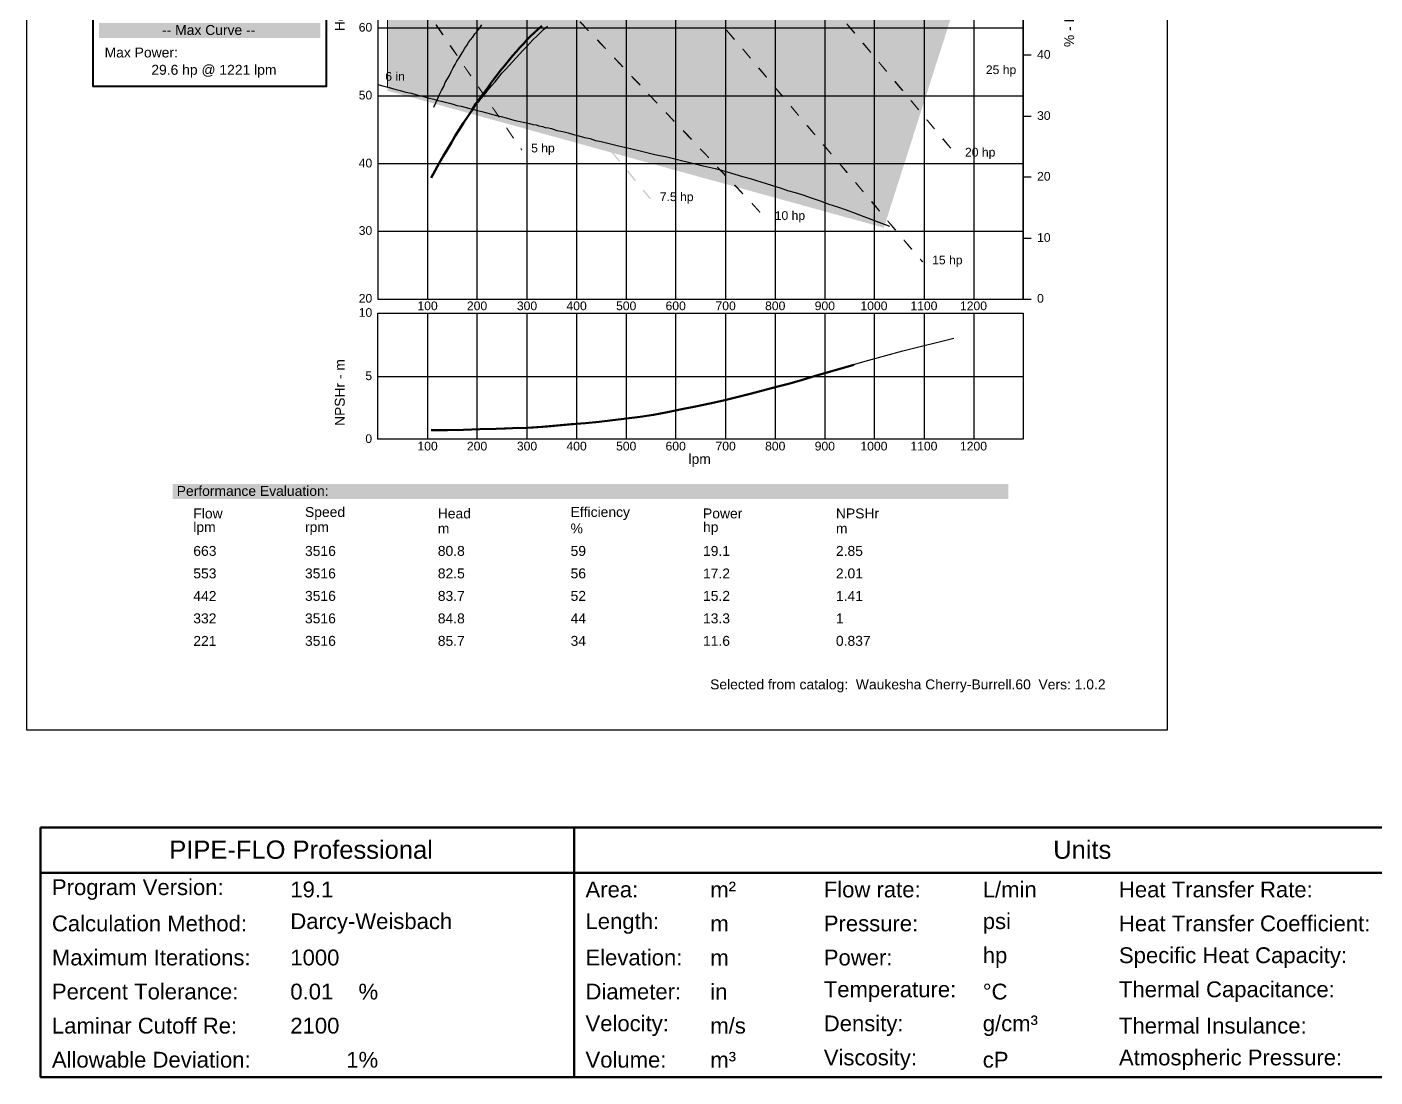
# Model space of a CAD drawing. Header units: inches. Extents: x 0.44 to 8.19, y 2.8 to 6.21.
# Drawn here: x 1.403 to 2.586, y 2.803 to 3.724 of the extents above; entities that cross this region are included whole.
import ezdxf

# ---------------------------------------------------------------- set-up
doc = ezdxf.new("R2010")
doc.units = ezdxf.units.IN
doc.header["$MEASUREMENT"] = 0
for name, color, linetype in [('PDF2_Geometry', 7, 'Continuous'), ('PDF2_Text', 7, 'Continuous'), ('PDF3_Text', 7, 'Continuous')]:
    doc.layers.add(name, color=color, linetype=linetype)
doc.layers.add('PDF3_Geometry', color=7, linetype='Continuous', true_color=0xc0c0c0)
doc.layers.add('PDF3_Solid Fills', color=7, linetype='Continuous', true_color=0x804000)
doc.styles.add('PDF Arial-BoldMT', font='arial.ttf')
doc.styles.add('PDF ArialMT', font='arial.ttf')

# ---------------------------------------------------------------- blocks, each defined once
blk = doc.blocks.new('P2613-PR-DT-002 REV1 HOJA DATOS BOMBA AC')
at = {"layer": 'PDF3_Solid Fills', "true_color": 0xffffd0, "transparency": 33554559}
blk.add_hatch(color=7, dxfattribs=at).paths.add_polyline_path([(2.507, 5.087), (2.52, 5.087), (2.533, 5.083), (2.543, 5.08), (2.57, 5.073), (2.58, 5.07), (2.593, 5.067), (2.603, 5.063), (2.63, 5.057), (2.64, 5.053), (2.667, 5.047), (2.677, 5.043), (2.69, 5.04), (2.7, 5.037), (2.727, 5.03), (2.737, 5.027), (2.763, 5.02), (2.773, 5.017), (2.787, 5.013), (2.797, 5.01), (2.823, 5.003), (2.833, 5), (2.86, 4.993), (2.87, 4.99), (2.883, 4.987), (2.893, 4.983), (2.92, 4.977), (2.93, 4.973), (2.957, 4.967), (2.967, 4.963), (2.98, 4.96), (2.99, 4.957), (3.017, 4.95), (3.027, 4.947), (3.053, 4.94), (3.063, 4.937), (3.077, 4.933), (3.087, 4.93), (3.113, 4.923), (3.123, 4.92), (3.15, 4.913), (3.16, 4.91), (3.173, 4.907), (3.183, 4.903), (3.21, 4.897), (3.22, 4.893), (3.247, 4.887), (3.257, 4.883), (3.27, 4.88), (3.28, 4.877), (3.307, 4.87), (3.317, 4.867), (3.33, 4.863), (3.34, 4.86), (3.367, 4.853), (3.377, 4.85), (3.403, 4.843), (3.413, 4.84), (3.427, 4.837), (3.437, 4.833), (3.463, 4.827), (3.473, 4.823), (3.5, 4.817), (3.51, 4.813), (3.523, 4.81), (3.533, 4.807), (3.56, 4.8), (3.57, 4.797), (3.597, 4.79), (3.607, 4.787), (3.62, 4.783), (3.63, 4.78), (3.657, 4.773), (3.667, 4.77), (3.693, 4.763), (3.703, 4.76), (3.717, 4.757), (3.727, 4.753), (3.753, 4.747), (3.763, 4.743), (3.79, 4.737), (3.8, 4.733), (3.813, 4.73), (3.823, 4.727), (3.85, 4.72), (3.86, 4.717), (3.887, 4.71), (3.897, 4.707), (3.91, 4.703), (3.92, 4.7), (3.947, 4.693), (3.957, 4.69), (3.983, 4.683), (3.993, 4.68), (4.007, 4.677), (4.017, 4.673), (4.043, 4.667), (4.053, 4.663), (4.08, 4.657), (4.09, 4.653), (4.103, 4.65), (4.113, 4.647), (4.14, 4.64), (4.15, 4.637), (4.163, 4.633), (4.173, 4.63), (4.2, 4.623), (4.21, 4.62), (4.237, 4.613), (4.247, 4.61), (4.26, 4.607), (4.27, 4.603), (4.297, 4.597), (4.307, 4.593), (4.333, 4.587), (4.343, 4.583), (4.357, 4.58), (4.367, 4.577), (4.393, 4.57), (4.403, 4.567), (4.43, 4.56), (4.44, 4.557), (4.453, 4.553), (4.463, 4.55), (4.49, 4.543), (4.5, 4.54), (4.527, 4.533), (4.537, 4.53), (4.55, 4.527), (4.56, 4.523), (4.587, 4.517), (4.597, 4.513), (4.623, 4.507), (4.633, 4.503), (4.647, 4.5), (4.657, 4.497), (4.683, 4.49), (4.693, 4.487), (4.72, 4.48), (4.73, 4.477), (4.743, 4.473), (4.753, 4.47), (4.78, 4.463), (4.79, 4.46), (4.817, 4.453), (4.827, 4.45), (4.84, 4.447), (4.85, 4.443), (4.877, 4.437), (4.887, 4.433), (4.9, 4.43), (4.91, 4.427), (4.937, 4.42), (4.947, 4.417), (4.973, 4.41), (4.983, 4.407), (4.997, 4.403), (5.007, 4.4), (5.033, 4.393), (5.043, 4.39), (5.07, 4.383), (5.08, 4.38), (5.093, 4.377), (5.103, 4.373), (5.13, 4.367), (5.14, 4.363), (5.167, 4.357), (5.177, 4.353), (5.19, 4.35), (5.2, 4.347), (5.227, 4.34), (5.237, 4.337), (5.263, 4.33), (5.273, 4.327), (5.287, 4.323), (5.297, 4.32), (5.323, 4.313), (5.333, 4.31), (5.36, 4.303), (5.37, 4.3), (5.383, 4.297), (5.393, 4.293), (5.42, 4.287), (5.43, 4.283), (5.457, 4.277), (5.467, 4.273), (5.48, 4.27), (5.49, 4.267), (5.517, 4.26), (5.527, 4.257), (5.553, 4.25), (5.563, 4.247), (5.577, 4.243), (5.587, 4.24), (5.613, 4.233), (5.623, 4.23), (5.65, 4.223), (5.66, 4.22), (5.673, 4.217), (5.683, 4.213), (5.71, 4.207), (5.72, 4.203), (5.733, 4.2), (5.743, 4.197), (5.77, 4.19), (5.78, 4.187), (5.807, 4.18), (5.817, 4.177), (5.83, 4.173), (5.84, 4.17), (5.867, 4.163), (5.877, 4.16), (5.903, 4.153), (5.913, 4.15), (5.927, 4.147), (5.937, 4.143), (5.963, 4.137), (5.973, 4.133), (6, 4.127), (6.01, 4.123), (6.023, 4.12), (6.033, 4.117), (6.06, 4.11), (6.07, 4.107), (6.097, 4.1), (6.107, 4.097), (6.12, 4.093), (6.13, 4.09), (6.157, 4.083), (6.167, 4.08), (6.193, 4.073), (6.203, 4.07), (6.217, 4.067), (6.227, 4.063), (6.253, 4.057), (6.263, 4.053), (6.29, 4.047), (6.3, 4.043), (6.313, 4.04), (6.323, 4.037), (6.35, 4.03), (6.36, 4.027), (6.387, 4.02), (6.397, 4.017), (6.41, 4.013), (6.42, 4.01), (6.447, 4.003), (6.457, 4), (6.483, 3.993), (6.483, 4.003), (6.503, 4.063), (6.507, 4.077), (6.53, 4.147), (6.533, 4.16), (6.557, 4.23), (6.56, 4.243), (6.58, 4.303), (6.583, 4.317), (6.607, 4.387), (6.61, 4.4), (6.633, 4.47), (6.637, 4.483), (6.657, 4.543), (6.66, 4.557), (6.683, 4.627), (6.687, 4.64), (6.71, 4.71), (6.713, 4.723), (6.733, 4.783), (6.737, 4.797), (6.76, 4.867), (6.763, 4.88), (6.787, 4.95), (6.79, 4.963), (6.813, 5.033), (6.817, 5.047), (6.837, 5.107), (6.84, 5.12), (6.863, 5.19), (6.867, 5.203), (6.89, 5.273), (6.893, 5.287), (6.913, 5.347), (6.917, 5.36), (6.94, 5.43), (6.943, 5.443), (6.967, 5.513), (6.97, 5.527), (6.99, 5.587), (6.993, 5.6), (7.017, 5.67), (7.02, 5.683), (7.043, 5.753), (7.047, 5.767), (7.07, 5.837), (7.073, 5.85), (7.093, 5.91), (7.097, 5.923), (7.12, 5.993), (7.123, 6.007), (7.147, 6.077), (7.15, 6.09), (7.17, 6.15), (7.173, 6.163), (7.197, 6.233), (7.2, 6.247), (7.223, 6.317), (7.227, 6.33), (7.233, 6.35), (7.237, 6.353), (7.237, 6.353), (7.233, 6.357), (7.227, 6.36), (7.223, 6.363), (7.183, 6.383), (7.177, 6.39), (7.17, 6.393), (7.167, 6.397), (7.16, 6.4), (7.157, 6.403), (7.137, 6.413), (7.133, 6.417), (7.087, 6.44), (7.083, 6.443), (7.063, 6.453), (7.057, 6.46), (7.05, 6.463), (7.047, 6.467), (7.04, 6.47), (7.037, 6.473), (6.777, 6.603), (6.767, 6.607), (6.74, 6.62), (6.73, 6.623), (6.71, 6.633), (6.7, 6.637), (6.687, 6.643), (6.677, 6.647), (6.663, 6.653), (6.653, 6.657), (6.64, 6.663), (6.63, 6.667), (6.623, 6.67), (6.613, 6.673), (6.607, 6.677), (6.597, 6.68), (6.59, 6.683), (6.58, 6.687), (6.573, 6.69), (6.563, 6.693), (6.537, 6.707), (6.527, 6.71), (6.507, 6.72), (6.497, 6.723), (6.49, 6.727), (6.48, 6.73), (6.473, 6.733), (6.453, 6.74), (6.447, 6.743), (6.427, 6.75), (6.42, 6.753), (6.41, 6.757), (6.403, 6.76), (6.393, 6.763), (6.387, 6.767), (6.377, 6.77), (6.37, 6.773), (6.36, 6.777), (6.353, 6.78), (6.333, 6.787), (6.327, 6.79), (6.297, 6.8), (6.29, 6.803), (6.28, 6.807), (6.273, 6.81), (6.263, 6.813), (6.257, 6.817), (6.187, 6.84), (6.173, 6.843), (6.167, 6.847), (6.147, 6.853), (6.14, 6.857), (6, 6.903), (5.987, 6.907), (5.917, 6.93), (5.863, 6.943), (5.853, 6.947), (5.84, 6.95), (5.83, 6.953), (5.803, 6.96), (5.793, 6.963), (5.74, 6.977), (5.7, 6.983), (5.66, 6.993), (5.643, 6.997), (5.543, 7.013), (5.503, 7.017), (5.463, 7.023), (5.447, 7.027), (5.347, 7.043), (5.323, 7.047), (5.297, 7.05), (5.263, 7.057), (5.243, 7.06), (5.22, 7.063), (5.193, 7.067), (5.16, 7.073), (5.14, 7.077), (5.117, 7.08), (5.09, 7.083), (5.04, 7.093), (4.987, 7.1), (4.937, 7.11), (4.883, 7.117), (4.833, 7.127), (4.787, 7.133), (4.767, 7.137), (4.65, 7.153), (4.63, 7.157), (4.56, 7.167), (4.54, 7.17), (4.423, 7.187), (4.403, 7.19), (4.38, 7.193), (4.32, 7.203), (4.26, 7.21), (4.2, 7.22), (4.187, 7.223), (4.17, 7.227), (4.157, 7.23), (4.123, 7.237), (3.783, 7.293), (3.73, 7.3), (3.713, 7.303), (3.673, 7.31), (3.647, 7.313), (3.617, 7.317), (3.563, 7.323), (3.547, 7.327), (3.507, 7.333), (3.48, 7.337), (3.45, 7.34), (3.433, 7.343), (3.393, 7.35), (3.34, 7.357), (3.323, 7.36), (3.283, 7.367), (3.267, 7.37), (3.147, 7.39), (3.133, 7.393), (3.117, 7.397), (3.103, 7.4), (3.07, 7.407), (3.057, 7.41), (2.99, 7.423), (2.977, 7.427), (2.91, 7.44), (2.897, 7.443), (2.83, 7.457), (2.51, 7.537), (2.507, 7.537)])
at = {"layer": 'PDF3_Solid Fills', "transparency": 33554559}
h = blk.add_hatch(color=256, dxfattribs=at)
h.paths.add_polyline_path([(2.657, 6.62), (2.72, 6.54), (2.713, 6.533), (2.65, 6.613)], flags=0)
h.paths.add_polyline_path([(2.783, 6.463), (2.847, 6.387), (2.84, 6.38), (2.777, 6.457)], flags=0)
h.paths.add_polyline_path([(2.91, 6.31), (2.973, 6.233), (2.967, 6.227), (2.903, 6.303)], flags=0)
h.paths.add_polyline_path([(3.037, 6.153), (3.1, 6.077), (3.093, 6.07), (3.03, 6.147)], flags=0)
h.paths.add_polyline_path([(3.163, 6), (3.227, 5.923), (3.22, 5.917), (3.157, 5.993)], flags=0)
h.paths.add_polyline_path([(3.29, 5.843), (3.353, 5.767), (3.347, 5.76), (3.283, 5.84)], flags=0)
h.paths.add_polyline_path([(3.417, 5.69), (3.48, 5.613), (3.473, 5.607), (3.41, 5.683)], flags=0)
h.paths.add_polyline_path([(3.543, 5.537), (3.607, 5.457), (3.6, 5.45), (3.537, 5.53)], flags=0)
h.paths.add_polyline_path([(3.67, 5.38), (3.733, 5.303), (3.727, 5.297), (3.663, 5.373)], flags=0)
h.paths.add_polyline_path([(3.797, 5.227), (3.86, 5.15), (3.853, 5.143), (3.79, 5.22)], flags=0)
h.paths.add_polyline_path([(3.923, 5.07), (3.987, 4.993), (3.98, 4.987), (3.917, 5.063)], flags=0)
h.paths.add_polyline_path([(4.05, 4.917), (4.113, 4.84), (4.107, 4.833), (4.043, 4.91)], flags=0)
h.paths.add_polyline_path([(4.177, 4.76), (4.24, 4.683), (4.233, 4.677), (4.17, 4.757)], flags=0)
h.paths.add_polyline_path([(4.303, 4.607), (4.37, 4.53), (4.36, 4.523), (4.297, 4.6)], flags=0)
h.paths.add_polyline_path([(4.433, 4.453), (4.467, 4.41), (4.497, 4.373), (4.487, 4.367), (4.457, 4.403), (4.423, 4.447)], flags=0)
h.paths.add_polyline_path([(4.56, 4.297), (4.617, 4.227), (4.607, 4.223), (4.55, 4.29)], flags=0)
at = {"layer": 'PDF3_Solid Fills', "true_color": 0xc0c0c0, "transparency": 33554559}
for points in [[(0.197, 5.513), (1.97, 5.513), (1.97, 5.633), (0.197, 5.633)], [(0.787, 1.823), (7.477, 1.823), (7.477, 1.943), (0.787, 1.943)]]:
    blk.add_hatch(color=9, dxfattribs=at).paths.add_polyline_path(points)
at = {"layer": 'PDF3_Solid Fills', "transparency": 33554559}
for points in [[(2.9, 5.623), (2.957, 5.54), (2.947, 5.533), (2.89, 5.617)], [(4.053, 5.647), (4.12, 5.573), (4.113, 5.567), (4.043, 5.64)], [(6.187, 5.63), (6.253, 5.553), (6.243, 5.547), (6.18, 5.623)], [(5.223, 5.58), (5.29, 5.503), (5.28, 5.497), (5.217, 5.573)], [(3.013, 5.457), (3.07, 5.373), (3.06, 5.37), (3.003, 5.45)], [(4.19, 5.503), (4.257, 5.43), (4.25, 5.423), (4.183, 5.493)], [(5.353, 5.43), (5.417, 5.353), (5.41, 5.347), (5.347, 5.423)], [(6.317, 5.477), (6.38, 5.4), (6.373, 5.393), (6.307, 5.47)], [(3.123, 5.29), (3.18, 5.21), (3.173, 5.203), (3.117, 5.287)], [(4.327, 5.357), (4.397, 5.283), (4.387, 5.277), (4.32, 5.35)], [(6.443, 5.323), (6.507, 5.247), (6.5, 5.24), (6.437, 5.317)], [(4.463, 5.21), (4.533, 5.14), (4.527, 5.13), (4.457, 5.203)], [(5.483, 5.277), (5.547, 5.2), (5.54, 5.193), (5.473, 5.27)], [(3.237, 5.127), (3.293, 5.043), (3.287, 5.037), (3.23, 5.12)], [(5.61, 5.123), (5.677, 5.047), (5.667, 5.04), (5.603, 5.117)], [(6.573, 5.17), (6.637, 5.093), (6.627, 5.087), (6.563, 5.163)], [(4.6, 5.067), (4.67, 4.993), (4.663, 4.987), (4.593, 5.06)], [(5.74, 4.97), (5.803, 4.893), (5.797, 4.887), (5.733, 4.963)], [(6.7, 5.017), (6.763, 4.94), (6.757, 4.933), (6.693, 5.01)], [(3.35, 4.96), (3.407, 4.88), (3.4, 4.873), (3.343, 4.957)], [(4.74, 4.92), (4.807, 4.847), (4.8, 4.84), (4.733, 4.913)], [(6.827, 4.863), (6.89, 4.787), (6.883, 4.78), (6.82, 4.857)], [(3.463, 4.797), (3.52, 4.713), (3.513, 4.707), (3.457, 4.79)], [(4.877, 4.777), (4.947, 4.703), (4.937, 4.697), (4.87, 4.767)], [(5.87, 4.817), (5.933, 4.74), (5.927, 4.733), (5.86, 4.81)], [(6, 4.663), (6.063, 4.587), (6.057, 4.58), (5.99, 4.657)], [(6.957, 4.71), (7.02, 4.633), (7.013, 4.627), (6.947, 4.703)], [(3.577, 4.63), (3.587, 4.617), (3.577, 4.613), (3.57, 4.627)], [(5.013, 4.63), (5.083, 4.557), (5.077, 4.55), (5.007, 4.623)], [(5.15, 4.483), (5.22, 4.413), (5.213, 4.403), (5.143, 4.477)], [(6.127, 4.513), (6.193, 4.437), (6.183, 4.43), (6.12, 4.507)], [(5.29, 4.34), (5.357, 4.267), (5.35, 4.26), (5.28, 4.333)], [(6.257, 4.36), (6.32, 4.283), (6.313, 4.277), (6.25, 4.353)], [(5.427, 4.193), (5.493, 4.12), (5.487, 4.113), (5.42, 4.187)], [(6.387, 4.207), (6.45, 4.13), (6.443, 4.123), (6.377, 4.2)], [(6.513, 4.053), (6.58, 3.977), (6.57, 3.97), (6.507, 4.047)], [(6.643, 3.9), (6.71, 3.823), (6.7, 3.817), (6.637, 3.893)], [(6.773, 3.747), (6.797, 3.723), (6.787, 3.717), (6.767, 3.74)]]:
    blk.add_hatch(color=256, dxfattribs=at).paths.add_polyline_path(points)
at = {"layer": 'PDF3_Geometry', "lineweight": 25}
for points in [[(2.43, 8.303), (2.43, 3.423), (7.597, 3.423), (7.597, 8.303), (7.597, 3.423), (7.66, 3.423)], [(2.827, 8.303), (2.827, 3.423)], [(3.223, 8.303), (3.223, 3.423)], [(3.623, 8.303), (3.623, 3.423)], [(4.02, 8.303), (4.02, 3.423)], [(4.417, 8.303), (4.417, 3.423)], [(4.813, 8.303), (4.813, 3.423)], [(5.213, 8.303), (5.213, 3.423)], [(5.61, 8.303), (5.61, 3.423)], [(6.007, 8.303), (6.007, 3.423)], [(6.403, 8.303), (6.403, 3.423)], [(6.803, 8.303), (6.803, 3.423)], [(7.2, 8.303), (7.2, 3.423)], [(2.43, 5.593), (7.597, 5.593)], [(7.597, 5.377), (7.66, 5.377)], [(2.43, 5.05), (7.597, 5.05)], [(7.597, 4.887), (7.66, 4.887)], [(2.43, 4.507), (7.597, 4.507)], [(7.597, 4.4), (7.66, 4.4)], [(2.43, 3.967), (7.597, 3.967)], [(7.597, 3.91), (7.66, 3.91)], [(2.827, 3.31), (2.827, 2.3)], [(3.223, 3.31), (3.223, 2.3)], [(3.623, 3.31), (3.623, 2.3)], [(4.02, 3.31), (4.02, 2.3)], [(4.417, 3.31), (4.417, 2.3)], [(4.813, 3.31), (4.813, 2.3)], [(5.213, 3.31), (5.213, 2.3)], [(5.61, 3.31), (5.61, 2.3)], [(6.007, 3.31), (6.007, 2.3)], [(6.403, 3.31), (6.403, 2.3)], [(6.803, 3.31), (6.803, 2.3)], [(7.2, 3.31), (7.2, 2.3)], [(2.43, 2.803), (7.597, 2.803)]]:
    blk.add_lwpolyline(points, dxfattribs=at)
at = {"layer": 'PDF3_Geometry', "color": 7, "lineweight": 40}
blk.add_lwpolyline([(0.15, 8.183), (2.017, 8.183), (2.017, 5.123), (0.15, 5.123)], close=True, dxfattribs=at)
at = {"layer": 'PDF3_Geometry', "color": 1, "lineweight": 18}
blk.add_lwpolyline([(2.507, 7.537), (2.507, 5.12)], dxfattribs=at)
at = {"layer": 'PDF3_Geometry', "color": 116, "lineweight": 50, "true_color": 0x008040}
blk.add_lwpolyline([(2.857, 4.393), (2.89, 4.453), (2.92, 4.51), (2.953, 4.567), (2.987, 4.623), (3.02, 4.677), (3.05, 4.73), (3.083, 4.783), (3.117, 4.833), (3.15, 4.883), (3.183, 4.933), (3.213, 4.983), (3.247, 5.03), (3.28, 5.077), (3.313, 5.12), (3.343, 5.163), (3.377, 5.207), (3.41, 5.25), (3.443, 5.29), (3.477, 5.33), (3.507, 5.37), (3.537, 5.403), (3.567, 5.437), (3.597, 5.467), (3.623, 5.497), (3.653, 5.527), (3.683, 5.557), (3.713, 5.583), (3.743, 5.61)], dxfattribs=at)
at = {"layer": 'PDF3_Geometry', "color": 116, "lineweight": 25, "true_color": 0x008040}
for points in [[(3.23, 4.993), (3.257, 5.027), (3.287, 5.063), (3.313, 5.097), (3.34, 5.13), (3.37, 5.163), (3.397, 5.197), (3.423, 5.23), (3.453, 5.26), (3.48, 5.293), (3.507, 5.323), (3.537, 5.353), (3.563, 5.383), (3.59, 5.413), (3.62, 5.443), (3.647, 5.47), (3.673, 5.5), (3.703, 5.527), (3.73, 5.553), (3.757, 5.58), (3.787, 5.607)], [(2.877, 4.96), (2.893, 4.993), (2.91, 5.027), (2.923, 5.06), (2.94, 5.093), (2.957, 5.123), (2.97, 5.157), (2.987, 5.187), (3.003, 5.213), (3.017, 5.243), (3.033, 5.273), (3.05, 5.3), (3.063, 5.327), (3.08, 5.353), (3.097, 5.38), (3.11, 5.403), (3.127, 5.43), (3.143, 5.453), (3.157, 5.477), (3.173, 5.497), (3.19, 5.52), (3.207, 5.547), (3.227, 5.57), (3.247, 5.593), (3.263, 5.617)]]:
    blk.add_lwpolyline(points, dxfattribs=at)
at = {"layer": 'PDF3_Geometry', "color": 7, "lineweight": 25}
blk.add_lwpolyline([(2.43, 5.14), (2.477, 5.127), (2.52, 5.117), (2.567, 5.103), (2.61, 5.093), (2.653, 5.08), (2.7, 5.07), (2.743, 5.057), (2.787, 5.047), (2.833, 5.033), (2.877, 5.023), (2.91, 5.013), (2.94, 5.007), (2.97, 5), (3.003, 4.99), (3.033, 4.983), (3.063, 4.973), (3.097, 4.967), (3.127, 4.96), (3.157, 4.95), (3.19, 4.943), (3.227, 4.933), (3.263, 4.923), (3.303, 4.913), (3.34, 4.903), (3.38, 4.893), (3.417, 4.883), (3.457, 4.873), (3.493, 4.863), (3.53, 4.853), (3.57, 4.843), (3.593, 4.84), (3.62, 4.833), (3.643, 4.827), (3.67, 4.82), (3.697, 4.817), (3.72, 4.81), (3.747, 4.803), (3.77, 4.797), (3.797, 4.793), (3.82, 4.787), (3.863, 4.773), (3.91, 4.763), (3.953, 4.753), (3.997, 4.74), (4.04, 4.73), (4.083, 4.717), (4.13, 4.707), (4.173, 4.693), (4.217, 4.683), (4.26, 4.673), (4.357, 4.65), (4.453, 4.627), (4.55, 4.603), (4.647, 4.58), (4.743, 4.56), (4.84, 4.537), (4.937, 4.513), (5.033, 4.49), (5.13, 4.467), (5.227, 4.44), (5.287, 4.423), (5.35, 4.403), (5.41, 4.387), (5.47, 4.37), (5.53, 4.35), (5.59, 4.333), (5.65, 4.313), (5.71, 4.293), (5.77, 4.277), (5.833, 4.257), (5.9, 4.233), (5.97, 4.21), (6.04, 4.183), (6.11, 4.16), (6.18, 4.137), (6.25, 4.11), (6.32, 4.083), (6.527, 4.007)], dxfattribs=at)
at = {"layer": 'PDF3_Geometry', "lineweight": 25}
blk.add_lwpolyline([(2.43, 2.3), (2.43, 3.31), (7.597, 3.31), (7.597, 2.3)], close=True, dxfattribs=at)
at = {"layer": 'PDF3_Geometry', "color": 176, "lineweight": 25, "true_color": 0x000080}
blk.add_lwpolyline([(3.23, 2.38), (3.34, 2.38), (3.453, 2.383), (3.563, 2.39), (3.673, 2.393), (3.787, 2.4), (3.903, 2.41), (4.023, 2.42), (4.143, 2.433), (4.263, 2.447), (4.38, 2.46), (4.473, 2.473), (4.563, 2.487), (4.653, 2.503), (4.743, 2.517), (4.833, 2.537), (4.937, 2.557), (5.04, 2.577), (5.143, 2.6), (5.247, 2.623), (5.35, 2.65), (5.427, 2.667), (5.507, 2.687), (5.583, 2.71), (5.663, 2.73), (5.74, 2.75), (5.867, 2.787), (5.99, 2.823), (6.113, 2.86), (6.237, 2.9), (6.36, 2.933), (6.497, 2.97), (6.633, 3.007), (7.04, 3.11)], dxfattribs=at)
at = {"layer": 'PDF3_Geometry', "color": 176, "lineweight": 50, "true_color": 0x000080}
blk.add_lwpolyline([(2.857, 2.373), (2.987, 2.373), (3.117, 2.377), (3.247, 2.38), (3.377, 2.383), (3.507, 2.39), (3.623, 2.393), (3.743, 2.4), (3.86, 2.41), (3.977, 2.42), (4.093, 2.43), (4.203, 2.44), (4.31, 2.453), (4.42, 2.467), (4.53, 2.48), (4.637, 2.497), (4.75, 2.517), (4.863, 2.54), (4.973, 2.563), (5.087, 2.587), (5.197, 2.61), (5.303, 2.637), (5.41, 2.663), (5.513, 2.69), (5.62, 2.72), (5.727, 2.747), (5.83, 2.777), (5.933, 2.807), (6.24, 2.897)], dxfattribs=at)
at = {"layer": 'PDF3_Text', "attachment_point": 4, "rotation": 90, "style": 'PDF Arial-BoldMT'}
for s, insert, char_height in [('% - Efficiency', (7.976, 5.44), 0.07919), ('Head - m', (2.126, 5.567), 0.0787), ('NPSHr - m', (2.126, 2.407), 0.0792)]:
    blk.add_mtext(s, dxfattribs=dict(at, insert=insert, char_height=char_height))
at = {"layer": 'PDF3_Text', "attachment_point": 4}
for s, insert, char_height, style in [('-- Max Curve --', (0.703, 5.576), 0.07948, 'PDF ArialMT'), ('60', (2.277, 5.598), 0.0696, 'PDF ArialMT'), ('Max Power:', (0.243, 5.396), 0.0795, 'PDF ArialMT'), ('40', (7.707, 5.381), 0.0696, 'PDF ArialMT'), ('29.6 hp @ 1221 lpm', (0.617, 5.246), 0.07948, 'PDF ArialMT'), ('25 hp', (7.297, 5.248), 0.0696, 'PDF ArialMT'), ('6 in', (2.49, 5.205), 0.0696, 'PDF ArialMT'), ('50', (2.277, 5.055), 0.0696, 'PDF ArialMT'), ('30', (7.707, 4.891), 0.0696, 'PDF ArialMT'), ('5 hp', (3.657, 4.621), 0.0696, 'PDF ArialMT'), ('40', (2.277, 4.511), 0.0696, 'PDF ArialMT'), ('20 hp', (7.13, 4.588), 0.0696, 'PDF ArialMT'), ('20', (7.707, 4.405), 0.0696, 'PDF ArialMT'), ('7.5 hp', (4.687, 4.231), 0.0696, 'PDF ArialMT'), ('10 hp', (5.607, 4.081), 0.0696, 'PDF ArialMT'), ('30', (2.277, 3.971), 0.0696, 'PDF ArialMT'), ('10', (7.707, 3.915), 0.0696, 'PDF ArialMT'), ('15 hp', (6.867, 3.725), 0.0696, 'PDF ArialMT'), ('20', (2.277, 3.428), 0.0696, 'PDF ArialMT'), ('0', (7.707, 3.428), 0.0696, 'PDF ArialMT'), ('10', (2.277, 3.315), 0.0696, 'PDF ArialMT'), ('100', (2.747, 3.368), 0.0696, 'PDF ArialMT'), ('200', (3.143, 3.368), 0.0696, 'PDF ArialMT'), ('300', (3.543, 3.368), 0.0696, 'PDF ArialMT'), ('400', (3.94, 3.368), 0.0696, 'PDF ArialMT'), ('500', (4.337, 3.368), 0.0696, 'PDF ArialMT'), ('600', (4.733, 3.368), 0.0696, 'PDF ArialMT'), ('700', (5.133, 3.368), 0.0696, 'PDF ArialMT'), ('800', (5.53, 3.368), 0.0696, 'PDF ArialMT'), ('900', (5.927, 3.368), 0.0696, 'PDF ArialMT'), ('1000', (6.293, 3.368), 0.0696, 'PDF ArialMT'), ('1100', (6.693, 3.368), 0.0696, 'PDF ArialMT'), ('1200', (7.09, 3.368), 0.0696, 'PDF ArialMT'), ('5', (2.33, 2.808), 0.0696, 'PDF ArialMT'), ('0', (2.33, 2.305), 0.0696, 'PDF ArialMT'), ('100', (2.747, 2.245), 0.0696, 'PDF ArialMT'), ('200', (3.143, 2.245), 0.0696, 'PDF ArialMT'), ('300', (3.543, 2.245), 0.0696, 'PDF ArialMT'), ('400', (3.94, 2.245), 0.0696, 'PDF ArialMT'), ('500', (4.337, 2.245), 0.0696, 'PDF ArialMT'), ('600', (4.733, 2.245), 0.0696, 'PDF ArialMT'), ('700', (5.133, 2.245), 0.0696, 'PDF ArialMT'), ('800', (5.53, 2.245), 0.0696, 'PDF ArialMT'), ('900', (5.927, 2.245), 0.0696, 'PDF ArialMT'), ('1000', (6.293, 2.245), 0.0696, 'PDF ArialMT'), ('1100', (6.693, 2.245), 0.0696, 'PDF ArialMT'), ('1200', (7.09, 2.245), 0.0696, 'PDF ArialMT'), ('lpm', (4.917, 2.131), 0.0792, 'PDF Arial-BoldMT'), ('Performance Evaluation:', (0.82, 1.886), 0.07948, 'PDF ArialMT'), ('Flow', (0.953, 1.706), 0.0795, 'PDF ArialMT'), ('Speed', (1.847, 1.706), 0.0795, 'PDF ArialMT'), ('Head', (2.91, 1.706), 0.0795, 'PDF ArialMT'), ('Efficiency', (3.973, 1.706), 0.0795, 'PDF ArialMT'), ('Power', (5.033, 1.706), 0.0795, 'PDF ArialMT'), ('NPSHr', (6.097, 1.706), 0.0795, 'PDF ArialMT'), ('lpm', (0.953, 1.586), 0.0795, 'PDF ArialMT'), ('rpm', (1.847, 1.586), 0.0795, 'PDF ArialMT'), ('%', (3.973, 1.586), 0.0795, 'PDF ArialMT'), ('hp', (5.033, 1.586), 0.0795, 'PDF ArialMT'), ('m', (2.91, 1.586), 0.0795, 'PDF ArialMT'), ('m', (6.097, 1.586), 0.0795, 'PDF ArialMT'), ('663', (0.953, 1.406), 0.0795, 'PDF ArialMT'), ('3516', (1.847, 1.406), 0.0795, 'PDF ArialMT'), ('80.8', (2.91, 1.406), 0.0795, 'PDF ArialMT'), ('59', (3.973, 1.406), 0.0795, 'PDF ArialMT'), ('19.1', (5.033, 1.406), 0.0795, 'PDF ArialMT'), ('2.85', (6.097, 1.406), 0.0795, 'PDF ArialMT'), ('553', (0.953, 1.226), 0.0795, 'PDF ArialMT'), ('3516', (1.847, 1.226), 0.0795, 'PDF ArialMT'), ('82.5', (2.91, 1.226), 0.0795, 'PDF ArialMT'), ('56', (3.973, 1.226), 0.0795, 'PDF ArialMT'), ('17.2', (5.033, 1.226), 0.0795, 'PDF ArialMT'), ('2.01', (6.097, 1.226), 0.0795, 'PDF ArialMT'), ('442', (0.953, 1.046), 0.0795, 'PDF ArialMT'), ('3516', (1.847, 1.046), 0.0795, 'PDF ArialMT'), ('83.7', (2.91, 1.046), 0.0795, 'PDF ArialMT'), ('52', (3.973, 1.046), 0.0795, 'PDF ArialMT'), ('15.2', (5.033, 1.046), 0.0795, 'PDF ArialMT'), ('1.41', (6.097, 1.046), 0.0795, 'PDF ArialMT'), ('332', (0.953, 0.866), 0.0795, 'PDF ArialMT'), ('3516', (1.847, 0.866), 0.0795, 'PDF ArialMT'), ('84.8', (2.91, 0.866), 0.0795, 'PDF ArialMT'), ('44', (3.973, 0.866), 0.0795, 'PDF ArialMT'), ('13.3', (5.033, 0.866), 0.0795, 'PDF ArialMT'), ('1', (6.097, 0.866), 0.0795, 'PDF ArialMT'), ('221', (0.953, 0.686), 0.0795, 'PDF ArialMT'), ('3516', (1.847, 0.686), 0.0795, 'PDF ArialMT'), ('85.7', (2.91, 0.686), 0.0795, 'PDF ArialMT'), ('34', (3.973, 0.686), 0.0795, 'PDF ArialMT'), ('11.6', (5.033, 0.686), 0.0795, 'PDF ArialMT'), ('0.837', (6.097, 0.686), 0.0795, 'PDF ArialMT'), ('Selected from catalog:  Waukesha Cherry-Burrell.60  Vers: 1.0.2', (5.09, 0.326), 0.07948, 'PDF ArialMT')]:
    blk.add_mtext(s, dxfattribs=dict(at, insert=insert, char_height=char_height, style=style))

msp = doc.modelspace()

# ---------------------------------------------------------------- linework, layer by layer
msp.add_lwpolyline([(1.4031, 4.4048), (2.4035, 4.4048), (2.4035, 3.1074), (1.4031, 3.1074)], close=True)
at = {"layer": 'PDF2_Geometry', "lineweight": 50, "transparency": 33554687}
for points in [[(1.4151, 3.022), (1.8832, 3.022), (1.8832, 2.8029), (1.4151, 2.8029)], [(1.8832, 3.022), (2.7697, 3.022), (2.7697, 2.8029), (1.8832, 2.8029)]]:
    msp.add_lwpolyline(points, close=True, dxfattribs=at)
msp.add_lwpolyline([(3.437, 2.9822), (1.4151, 2.9822)], dxfattribs=at)

# ---------------------------------------------------------------- block references
at = {"transparency": 33554687, "xscale": 0.1096208495711672, "yscale": 0.1096208495711672, "zscale": 0.1096208495711672}
msp.add_blockref('P2613-PR-DT-002 REV1 HOJA DATOS BOMBA AC', (1.4446, 3.1104), dxfattribs=at)

# ---------------------------------------------------------------- texts
at = {"layer": 'PDF2_Text', "transparency": 33554687, "attachment_point": 4, "style": 'PDF ArialMT'}
for s, insert, char_height in [('PIPE-FLO Professional', (1.528, 3.0023), 0.016016), ('Units', (2.3036, 3.0023), 0.01602), ('Program Version:', (1.425, 2.9674), 0.013864), ('19.1', (1.6342, 2.9674), 0.01386), ('Area:', (1.8932, 2.9674), 0.01386), ('m²', (2.0027, 2.9674), 0.01386), ('Flow rate:', (2.1023, 2.9674), 0.01386), ('L/min', (2.2418, 2.9674), 0.01386), ('Heat Transfer Rate:', (2.3613, 2.9674), 0.013864), ('Darcy-Weisbach', (1.6342, 2.9376), 0.013864), ('Length:', (1.8932, 2.9376), 0.01386), ('psi', (2.2418, 2.9376), 0.01386), ('Calculation Method:', (1.425, 2.9376), 0.013864), ('m', (2.0027, 2.9376), 0.0139), ('Pressure:', (2.1023, 2.9376), 0.01386), ('Heat Transfer Coefficient:', (2.3613, 2.9376), 0.013864), ('Maximum Iterations:', (1.425, 2.9077), 0.013864), ('1000', (1.6342, 2.9077), 0.01386), ('Elevation:', (1.8932, 2.9077), 0.01386), ('m', (2.0027, 2.9077), 0.0139), ('Power:', (2.1023, 2.9077), 0.01386), ('hp', (2.2418, 2.9077), 0.01386), ('Specific Heat Capacity:', (2.3613, 2.9077), 0.013864), ('Temperature:', (2.1023, 2.8778), 0.013864), ('Thermal Capacitance:', (2.3613, 2.8778), 0.013864), ('Percent Tolerance:', (1.425, 2.8778), 0.013864), ('0.01', (1.6342, 2.8778), 0.01386), ('%', (1.694, 2.8778), 0.0139), ('Diameter:', (1.8932, 2.8778), 0.01386), ('in', (2.0027, 2.8778), 0.01386), ('°C', (2.2418, 2.8778), 0.01386), ('Laminar Cutoff Re:', (1.425, 2.8479), 0.013864), ('2100', (1.6342, 2.8479), 0.01386), ('Velocity:', (1.8932, 2.8479), 0.01386), ('m/s', (2.0027, 2.8479), 0.01386), ('Density:', (2.1023, 2.8479), 0.01386), ('g/cm³', (2.2418, 2.8479), 0.01386), ('Thermal Insulance:', (2.3613, 2.8479), 0.013864), ('Viscosity:', (2.1023, 2.818), 0.01386), ('Atmospheric Pressure:', (2.3613, 2.818), 0.013864), ('Allowable Deviation:', (1.425, 2.818), 0.013864), ('1%', (1.6833, 2.818), 0.01386), ('Volume:', (1.8932, 2.818), 0.01386), ('m³', (2.0027, 2.818), 0.01386), ('cP', (2.2418, 2.818), 0.01386)]:
    msp.add_mtext(s, dxfattribs=dict(at, insert=insert, char_height=char_height))

doc.saveas('drawing.dxf')
